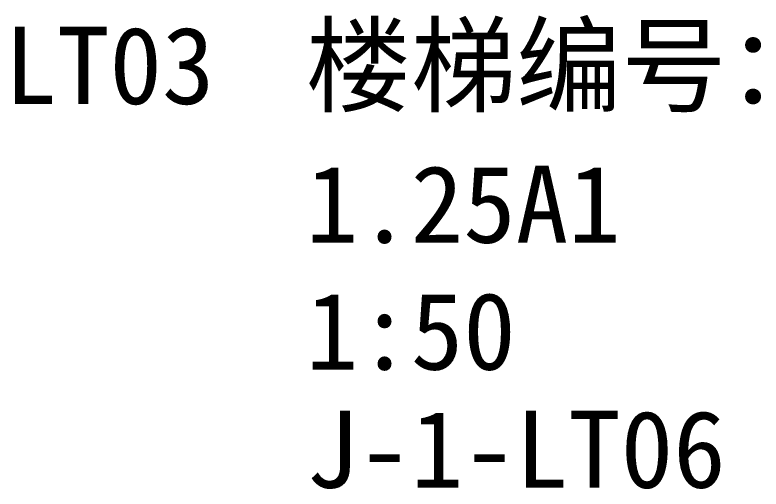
# Model space of a CAD drawing. Header units: millimetres. Extents: x 434053 to 1059003, y -2417481 to 936527.
# Drawn here: x 562188 to 605766, y -1728566 to -1700883 of the extents above; entities that cross this region are included whole.
import ezdxf

# ---------------------------------------------------------------- set-up
doc = ezdxf.new("R2010")
doc.units = ezdxf.units.MM
doc.header["$LTSCALE"] = 1000
doc.header["$MEASUREMENT"] = 0
doc.layers.get('Defpoints').update_dxf_attribs({"color": 6})
doc.styles.add('ACHT', font='simhei.ttf')

msp = doc.modelspace()

# ---------------------------------------------------------------- texts
at = {"layer": 'Defpoints', "color": 1, "style": 'ACHT'}
for s, p in [('楼梯编号：', (579175.9, -1706082.8)), ('LT03', (561580.9, -1706082.8))]:
    msp.add_text(s, height=4506.33, dxfattribs=at).set_placement(p)
at = {"layer": 'Defpoints', "color": 2, "style": 'ACHT'}
for s, p in [('1.25A1', (579175.9, -1714186.3)), ('1:50', (579175.9, -1721594.6)), ('J-1-LT06', (579175.9, -1728492.6))]:
    msp.add_text(s, height=4506.33, dxfattribs=at).set_placement(p)

doc.saveas('drawing.dxf')
